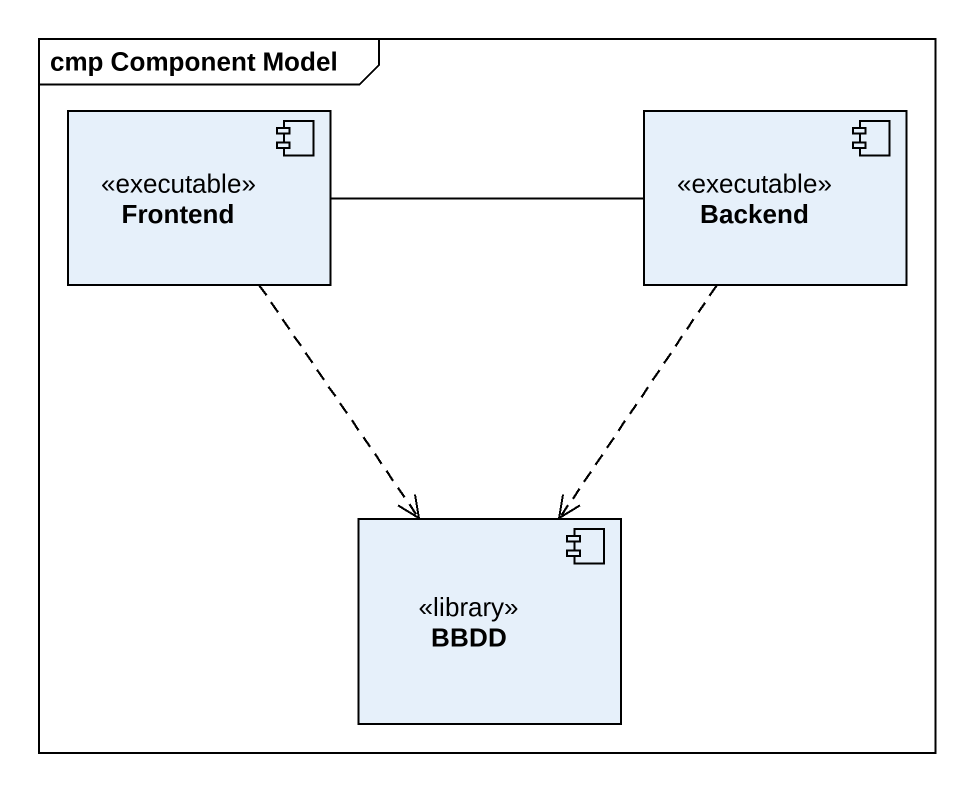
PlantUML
@startuml
mainframe cmp Component Model
component Frontend <<executable>>
component Backend <<executable>>
component BBDD <<library>>
Frontend -right- Backend
Frontend ..> BBDD
Backend ..> BBDD
@enduml
